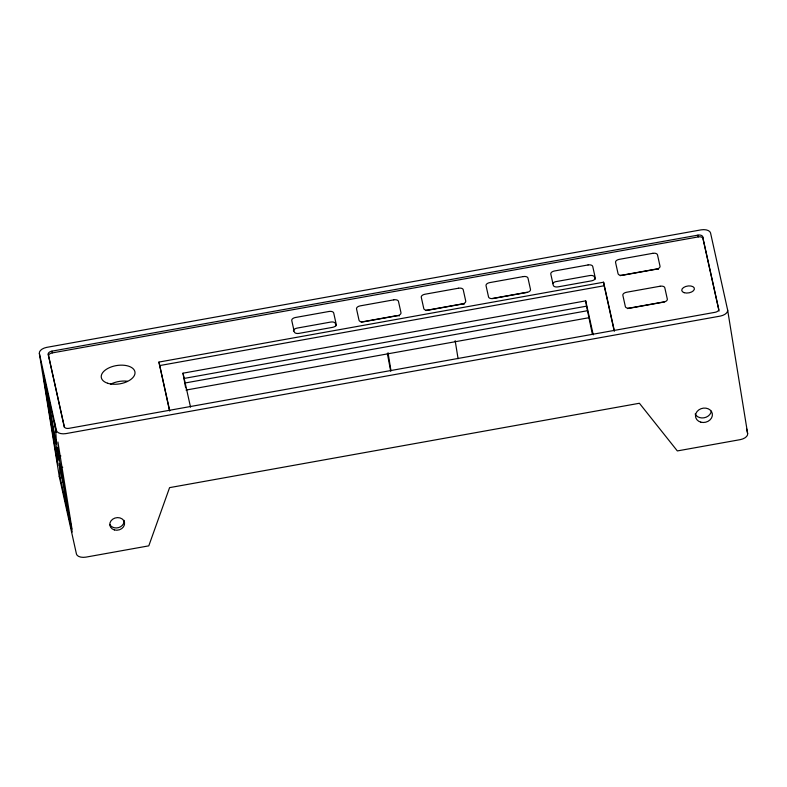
<?xml version="1.0" encoding="UTF-8"?>
<svg xmlns="http://www.w3.org/2000/svg" width="787" height="787" viewBox="0 0 787 787"><rect width="100%" height="100%" fill="white"/><g stroke="black" fill="none" stroke-linecap="round" stroke-linejoin="round"><path stroke-width="1.18" d="M51.932 351.15L697.941 235.146A4.26 2.322 -9.2 0 1 702.643 236.661L718.747 309.291A4.26 2.322 -9.2 0 1 715.058 312.311L69.049 428.325A4.26 2.322 -9.2 0 1 64.347 426.8L48.243 354.18A4.26 2.322 -9.2 0 1 51.932 351.15L52.217 352.92A4.26 2.322 -9.2 0 0 48.528 355.94L64.367 427.38M52.217 352.92L698.236 236.907A4.26 2.322 -9.2 0 1 702.929 238.422L719.033 311.052M492.298 298.489L525.854 292.469A4.26 2.322 -9.2 0 1 527.497 292.351M169.53 410.775L158.935 362.069L603.59 282.218L614.401 330.963M159.505 365.601L604.17 285.75L614.185 330.933M185.624 387.725L182.997 373.186L585.705 300.87L593.241 334.839M183.853 378.478L586.561 306.163L592.395 334.337M184.866 383.023L587.574 310.698M186.007 390.077L588.715 317.761M58.818 456.352L57.904 441.979L72.011 529.1L58.818 456.352L60.914 455.978M60.648 467.655L62.753 467.271M60.206 477.896L59.271 463.425L72.197 531.992L60.206 477.896L62.301 477.522L62.143 475.112M727.641 310.048L710.533 232.883A8.775 4.781 -9.2 0 0 701.138 229.853L46.738 347.362A8.775 4.781 -9.2 0 0 39.35 353.412L59.359 476.952L76.467 554.117A8.775 4.781 -9.2 0 0 85.862 557.147L148.792 545.853L169.579 487.635L639.408 403.259L677.341 450.931L740.262 439.638A8.775 4.781 -9.2 0 0 747.65 433.588L727.641 310.048A8.775 4.781 -9.2 0 1 720.262 316.099L65.862 433.617A8.775 4.781 -9.2 0 1 56.457 430.578L39.35 353.412M746.597 428.836L747.65 433.588M594.962 279.326L594.451 277.063A4.26 2.322 -9.2 0 0 589.758 275.548L556.202 281.569A4.26 2.322 -9.2 0 0 552.631 283.664M390.686 371.12L387.361 353.55M335.921 325.848L335.419 323.575A4.26 2.322 -9.2 0 0 330.727 322.06L297.161 328.09A4.26 2.322 -9.2 0 0 293.472 331.111M182.997 373.186L190.533 407.154M158.935 362.069L169.746 410.814M62.301 477.522L64.121 485.756M54.303 421.576L56.28 432.289M702.643 236.661L702.929 238.422M697.941 235.146L698.236 236.907M603.59 282.218L604.17 285.75M585.705 300.87L586.561 306.163M455.161 340.682L458.083 358.724M388.04 352.733L390.972 370.785M48.243 354.18L48.528 355.94M59.359 476.952A8.775 4.781 -9.2 0 1 59.359 476.037M399.452 315.862A4.26 2.322 -9.2 0 0 396.343 315.725L362.777 321.755A4.26 2.322 -9.2 0 0 361.213 322.217M110.564 384.243A17.058 9.287 -9.2 0 1 127.337 381.223M664.317 302.001A4.26 2.322 -9.2 0 0 662.674 302.119L629.108 308.15A4.26 2.322 -9.2 0 0 627.544 308.602M658.483 269.341A4.26 2.322 -9.2 0 0 655.374 269.213L621.819 275.234A4.26 2.322 -9.2 0 0 620.245 275.696M464.212 304.225A4.26 2.322 -9.2 0 0 461.093 304.097L427.538 310.127A4.26 2.322 -9.2 0 0 425.974 310.58M711.34 411.109A8.529 7.152 -12.5 0 1 704.08 417.799A8.529 7.152 -12.5 0 1 695.128 414.021M124.012 520.335A7.457 6.257 -12.5 0 1 118.621 527.605A7.457 6.257 -12.5 0 1 109.846 524.526M56.792 447.478L59.035 460.051L56.792 447.478M329.005 311.475L295.45 317.495A4.26 2.322 -9.2 0 0 291.761 320.525L294.279 331.868A4.26 2.322 -9.2 0 0 298.971 333.383L332.527 327.362A4.26 2.322 -9.2 0 0 336.226 324.333L333.708 312.99A4.26 2.322 -9.2 0 0 329.005 311.475M393.766 299.847L360.21 305.868A4.26 2.322 -9.2 0 0 356.521 308.888L359.029 320.24A4.26 2.322 -9.2 0 0 363.732 321.755L397.287 315.735A4.26 2.322 -9.2 0 0 400.977 312.705L398.468 301.362A4.26 2.322 -9.2 0 0 393.766 299.847M458.526 288.209L424.97 294.24A4.26 2.322 -9.2 0 0 421.271 297.26L423.79 308.612A4.26 2.322 -9.2 0 0 428.492 310.127L462.048 304.097A4.26 2.322 -9.2 0 0 465.737 301.077L463.228 289.734A4.26 2.322 -9.2 0 0 458.526 288.209M523.286 276.581L489.721 282.612A4.26 2.322 -9.2 0 0 486.032 285.632L488.55 296.984A4.26 2.322 -9.2 0 0 493.252 298.499L526.808 292.469A4.26 2.322 -9.2 0 0 530.497 289.449L527.979 278.096A4.26 2.322 -9.2 0 0 523.286 276.581M588.046 264.953L554.481 270.984A4.26 2.322 -9.2 0 0 550.792 274.004L553.31 285.356A4.26 2.322 -9.2 0 0 558.003 286.871L591.568 280.841A4.26 2.322 -9.2 0 0 595.257 277.821L592.739 266.468A4.26 2.322 -9.2 0 0 588.046 264.953M652.797 253.325L619.241 259.356A4.26 2.322 -9.2 0 0 615.552 262.376L618.07 273.728A4.26 2.322 -9.2 0 0 622.763 275.243L656.319 269.213A4.26 2.322 -9.2 0 0 660.018 266.193L657.499 254.84A4.26 2.322 -9.2 0 0 652.797 253.325M660.096 286.232L626.541 292.262A4.26 2.322 -9.2 0 0 622.851 295.282L625.36 306.635A4.26 2.322 -9.2 0 0 630.062 308.15L663.618 302.119A4.26 2.322 -9.2 0 0 667.317 299.099L664.799 287.757A4.26 2.322 -9.2 0 0 660.096 286.232M55.179 437.779L43.619 375.537L55.621 429.633L56.546 444.104L55.179 437.779M55.169 439.874L43.806 378.429L57.923 465.55L56.998 451.177L55.169 439.874M107.681 383.259A17.058 9.287 -9.2 0 0 134.852 374.15A17.058 9.287 -9.2 0 0 111.833 366.722A17.058 9.287 -9.2 0 0 107.681 383.259M684.159 292.675A6.394 3.482 -9.2 0 0 694.35 289.262A6.394 3.482 -9.2 0 0 685.723 286.478A6.394 3.482 -9.2 0 0 684.159 292.675M700.745 422.147A8.529 7.152 -12.5 0 0 712.333 413.775A8.529 7.152 -12.5 0 0 698.758 409.919A8.529 7.152 -12.5 0 0 700.745 422.147M114.371 529.926A7.457 6.257 -12.5 0 0 124.523 522.607A7.457 6.257 -12.5 0 0 112.639 519.233A7.457 6.257 -12.5 0 0 114.371 529.926"/></g></svg>
